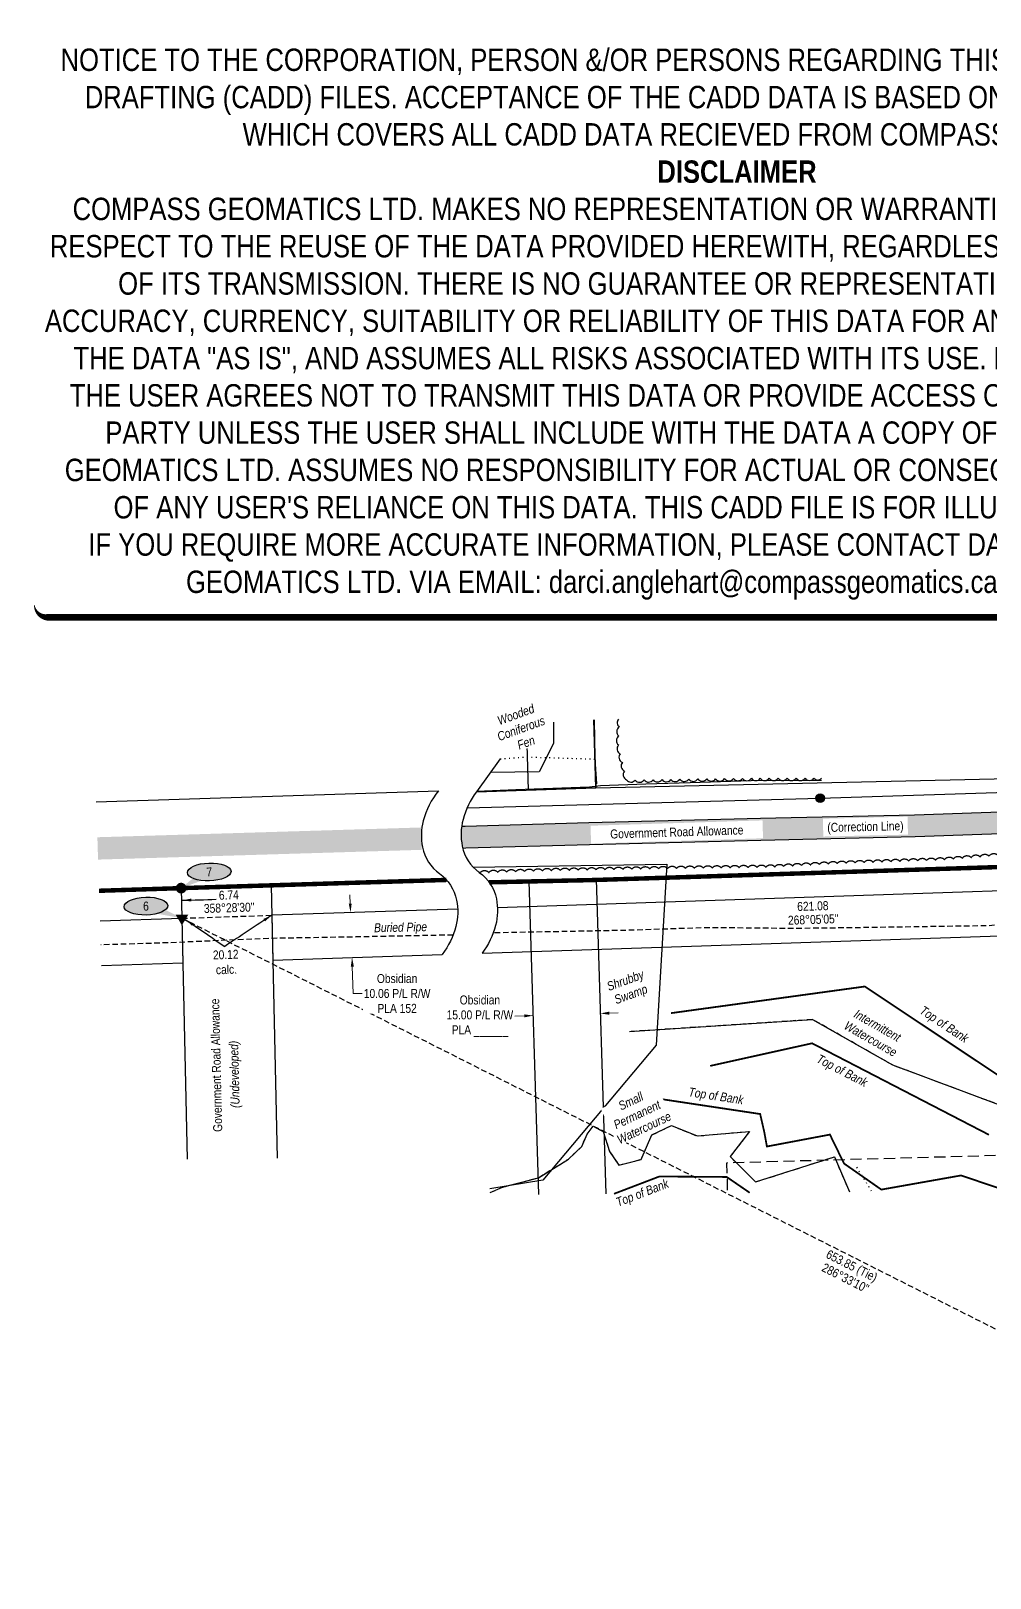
# Model space of a CAD drawing. Extents: x 647483 to 650733, y 5836505 to 5838421.
# Drawn here: x 648643 to 649716, y 5836692 to 5838421 of the extents above; entities that cross this region are included whole.
import ezdxf
from ezdxf.enums import TextEntityAlignment as Align

# ---------------------------------------------------------------- set-up
doc = ezdxf.new("R2010")
doc.units = 0
doc.header["$LTSCALE"] = 5
doc.header["$PDSIZE"] = 0.5
for name, pattern in [('0', [1, 1, 0]), ('CENTERLINEX3', [5, 2.5, -1, 0.5, -1]), ('foc-ACCESSROAD', [3.75, 2.5, -1.25]), ('foc-QUARTERLINE', [33, 25, -3, 2, -3]), ('foc-TIELINE', [1.875, 1.25, -0.625]), ('foc-TOPO', [1, 0.2, -0.8]), ('UG_PIPE', [1.875, 1.25, -0.625])]:
    doc.linetypes.add(name, pattern=pattern)
doc.layers.get('Defpoints').update_dxf_attribs({"color": 9})
for name, color, linetype in [('AS-FENCE', 48, 'foc-FENCE'), ('AS-PIPE-UG', 44, 'UG_PIPE'), ('AS-PIPE-UG-T', 44, 'Continuous'), ('AS-POWER', 104, 'foc-POWER'), ('AS-POWER-EXISTING-PP', 72, 'Continuous'), ('AS-ROADS', 254, 'Continuous'), ('C-RW', 13, 'Continuous'), ('C-WS', 13, 'foc-ACCESSROAD'), ('L-BD', 7, 'Continuous'), ('L-MON', 1, 'Continuous'), ('L-QSEC', 8, 'foc-QUARTERLINE'), ('L-ROAD-T', 7, 'Continuous'), ('L-SEC', 7, 'Continuous'), ('L-TIE', 7, 'foc-TIELINE'), ('P-ELEVATION', 7, 'Continuous'), ('T-BUSH', 110, '0'), ('T-LOW-AREA', 48, 'foc-TOPO'), ('T-VEGETATION CHANGE', 104, 'foc-TOPO'), ('T-WATER-T', 170, 'Continuous'), ('WATERCOURSE', 146, 'foc-TIELINE'), ('WATERCOURSE-BANKS', 144, 'Continuous'), ('WETLAND', 143, 'Continuous'), ('WETLAND-T', 146, 'Continuous')]:
    doc.layers.add(name, color=color, linetype=linetype)
doc.layers.add('AS-FMA BOUNDARY', color=7, linetype='Continuous', true_color=0x008f47, transparency=0.7)
doc.layers.add('C-RW-T', color=13, linetype='Continuous', lineweight=9)
doc.layers.add('T-TEXT', color=48, linetype='Continuous', lineweight=18)
doc.layers.add('DISCLAIMER', color=7, linetype='Continuous', plot=False)
doc.styles.add('80', font='ARIALN.TTF', dxfattribs={"height": 10})
doc.styles.add('80CG', font='ARIALN.TTF', dxfattribs={"height": 10})
doc.styles.add('80L', font='ARIALN.TTF', dxfattribs={"height": 10})
doc.styles.add('80LS', font='ARIALNI.TTF', dxfattribs={"height": 10})
doc.styles.add('foc-LtypeFont', font='ARIALN.TTF', dxfattribs={"height": 7.35})
doc.linetypes.add('foc-FENCE', pattern='A,10,-1,["X",foc-LtypeFont,S=0.2,R=0,X=-0.625,Y=-0.75],-1.24', length=12.24)
doc.linetypes.add('foc-POWER', pattern='A,6,-1,["P",foc-LtypeFont,S=0.2,R=0,X=-0.625,Y=-0.75],-1.24,4', length=12.24)
doc.linetypes.add('foc-TOPO-flowdirection-NOLINE', pattern='A,0,[">",foc-LtypeFont,S=0.3,R=0,X=0,Y=-0.945],-20,[">",foc-LtypeFont,S=0.3,R=0,X=0,Y=-0.945],0', length=20)
doc.dimstyles.new('Compass 5 000', dxfattribs={"dimscale": 5, "dimtxt": 9, "dimasz": 2, "dimexe": 0.2, "dimexo": 0.0625, "dimgap": 0.5, "dimtad": 0, "dimtih": 1, "dimtoh": 1, "dimzin": 0, "dimdsep": 46, "dimtxsty": '80CG', "dimcen": 0.1, "dimse1": 1, "dimse2": 1, "dimclrd": 256, "dimclrt": 256, "dimaunit": 1, "dimadec": 4, "dimazin": 0, "dimtfac": 0.06, "dimtofl": 0, "dimtmove": 0, "dimatfit": 1, "dimfxl": 0.2, "dimtolj": 1, "dimtzin": 0, "dimlwd": -1, "dimarcsym": 0})

# ---------------------------------------------------------------- blocks, each defined once
blk = doc.blocks.new('POWERPOLE')
h = blk.add_hatch(color=255)
edge = h.paths.add_edge_path()
edge.add_arc((0, 0), 0.96, 0, 360)
at = {"linetype": 'Continuous'}
for p, q in [((0.68, -0.68), (-0.68, 0.68)), ((-0.68, -0.68), (0.68, 0.68))]:
    blk.add_line(p, q, dxfattribs=at)
blk.add_circle((0, 0), 0.96, dxfattribs=at)
blk = doc.blocks.new('fdia')
at = {"color": 255, "const_width": 1}
blk.add_lwpolyline([(-0.5, 0, 1), (0.5, 0, 1)], format="xyb", close=True, dxfattribs=at)
blk = doc.blocks.new('Fdiaa')
blk.add_blockref('fdia', (0, 0))
blk = doc.blocks.new('fdib')
at = {"color": 1, "const_width": 1.6}
blk.add_lwpolyline([(-0.4, 0, 1), (0.4, 0, 1)], format="xyb", close=True, dxfattribs=at)
at = {"color": 1}
blk.add_circle((0, 0), 0.8, dxfattribs=at)
blk = doc.blocks.new('Fdibb')
blk.add_blockref('fdib', (0, 0))
blk = doc.blocks.new('fdicc')
for name in ['Fdibb', 'Fdiaa']:
    blk.add_blockref(name, (0, 0))
blk = doc.blocks.new('FDI')
blk.add_blockref('fdicc', (0, 0))
blk = doc.blocks.new('*U545')
at = {"layer": 'P-ELEVATION'}
h = blk.add_hatch(color=111, dxfattribs=at)
h.dxf.hatch_style = 1
edge = h.paths.add_edge_path()
edge.add_ellipse((0, 0), major_axis=(-24.4, 0), ratio=0.410256, start_angle=0, end_angle=360)
at = {"layer": 'P-ELEVATION', "color": 7, "flags": 128}
blk.add_lwpolyline([(0, 0, 12.5, 0, 0), (39.9, -14.7, 0, 0, 0)], format="xyseb", dxfattribs=at)
at = {"layer": 'P-ELEVATION', "color": 7}
blk.add_ellipse((0, 0), major_axis=(-24.4, 0), ratio=0.410256, dxfattribs=at)
at = {"layer": 'P-ELEVATION', "style": '80'}
blk.add_attdef('ELEVATION', text='', height=10, dxfattribs=at).set_placement((0, 0), align=Align.MIDDLE_CENTER)
blk = doc.blocks.new('TRIA')
blk.add_hatch(color=255).paths.add_polyline_path([(-0.04, 1.52), (-1.47, -0.87), (1.39, -0.87)])
blk = doc.blocks.new('Hybrid_RC_Updated')
at = {"color": 13}
for points in [[(5.4, 3), (0, -6), (-5.4, 3)], [(0, 3), (2.7, -1.5), (-2.7, -1.5)]]:
    blk.add_lwpolyline(points, close=True, dxfattribs=at)
at = {"layer": 'Defpoints'}
blk.add_circle((0, 0), 0.82, dxfattribs=at)
at = {"xscale": 4.9974568, "yscale": 4.9974568, "zscale": 4.9974568, "rotation": 180}
blk.add_blockref('TRIA', (-0.2, -0.3), dxfattribs=at)
blk = doc.blocks.new('*D501')
at = {"layer": 'C-RW-T', "transparency": 16777216}
for p, q in [((649195.2, 5837320.4), (649184.6, 5837320.1)), ((649290.1, 5837323.4), (649300.1, 5837323.7))]:
    blk.add_line(p, q, dxfattribs=at)
at = {"layer": 'C-RW-T', "linetype": 'Continuous', "transparency": 16777216}
for points in [[(649195.1, 5837322.1), (649195.2, 5837318.8), (649205.2, 5837320.7)], [(649290.1, 5837325.1), (649290.2, 5837321.7), (649280.1, 5837323.1)]]:
    blk.add_solid(points, dxfattribs=at)
at = {"layer": 'Defpoints', "color": 0, "linetype": 'Continuous', "transparency": 16777216}
for p in [(649205.2, 5837320.7), (649205.6, 5837308.7), (649280.5, 5837311.1)]:
    blk.add_point(p, dxfattribs=at)
at = {"layer": 'C-RW-T', "linetype": 'Continuous', "transparency": 16777216, "insert": (649145.5, 5837320.1), "char_height": 10, "attachment_point": 5, "style": '80CG'}
blk.add_mtext('\\A1;Obsidian\\P15.00 P/L R/W\\PPLA ______', dxfattribs=at)
blk = doc.blocks.new('*D546')
at = {"layer": 'C-RW-T', "transparency": 16777216}
for p, q in [((649000.4, 5837445.8), (649000.1, 5837455.8)), ((649002.8, 5837375.6), (649003.8, 5837345.4)), ((649003.8, 5837345.4), (649013.8, 5837345.4))]:
    blk.add_line(p, q, dxfattribs=at)
at = {"layer": 'C-RW-T', "linetype": 'Continuous', "transparency": 16777216}
for points in [[(649002.1, 5837445.9), (648998.8, 5837445.8), (649000.8, 5837435.8)], [(649004.5, 5837375.6), (649001.1, 5837375.5), (649002.5, 5837385.6)]]:
    blk.add_solid(points, dxfattribs=at)
at = {"layer": 'Defpoints', "color": 0, "linetype": 'Continuous', "transparency": 16777216}
for p in [(649001.1, 5837435.9), (649002.5, 5837385.6), (649002.8, 5837385.6)]:
    blk.add_point(p, dxfattribs=at)
at = {"layer": 'C-RW-T', "linetype": 'Continuous', "transparency": 16777216, "insert": (649052.9, 5837345.4), "char_height": 10, "attachment_point": 5, "style": '80CG', "bg_fill": 3, "box_fill_scale": 1.1, "bg_fill_color": 256, "bg_fill_true_color": 13158600, "bg_fill_transparency": 0}
blk.add_mtext('\\A1;Obsidian\\P10.06 P/L R/W\\PPLA 152', dxfattribs=at)
blk = doc.blocks.new('*U553')
at = {"layer": 'P-ELEVATION'}
h = blk.add_hatch(color=111, dxfattribs=at)
h.dxf.hatch_style = 1
edge = h.paths.add_edge_path()
edge.add_ellipse((0, 0), major_axis=(-24.4, 0), ratio=0.410256, start_angle=0, end_angle=360)
at = {"layer": 'P-ELEVATION', "color": 7, "flags": 128}
blk.add_lwpolyline([(0, 0, 12.5, 0, 0), (-31.9, -17.2, 0, 0, 0)], format="xyseb", dxfattribs=at)
at = {"layer": 'P-ELEVATION', "color": 7}
blk.add_ellipse((0, 0), major_axis=(-24.4, 0), ratio=0.410256, dxfattribs=at)
at = {"layer": 'P-ELEVATION', "style": '80'}
blk.add_attdef('ELEVATION', text='', height=10, dxfattribs=at).set_placement((0, 0), align=Align.MIDDLE_CENTER)
blk = doc.blocks.new('Disclaimer_Legal')
at = {"layer": 'DISCLAIMER', "color": 254, "flags": 128}
blk.add_lwpolyline([(-3612.9, -1104.6, 37.5, 37.5, 0), (4096.1, -1104.6, 37.5, 37.5, 0.414214), (4171.1, -1029.6, 37.5, 37.5, 0), (4171.1, 2078.7, 37.5, 0, 0.414214), (4096.1, 2153.7, 0, 0, 0), (-3612.9, 2153.7, 0, 0, 0.414214), (-3687.9, 2078.7, 0, 0, 0), (-3687.9, -1029.6, 0, 37.5, 0.414214)], format="xyseb", close=True, dxfattribs=at)
at = {"layer": 'DISCLAIMER', "color": 254, "insert": (241.6, 533.9), "char_height": 125, "width": 7717.568, "attachment_point": 5, "style": '80'}
blk.add_mtext('NOTICE TO THE CORPORATION, PERSON &/OR PERSONS REGARDING THIS COMPUTER AIDED DESIGN AND DRAFTING (CADD) FILES. ACCEPTANCE OF THE CADD DATA IS BASED ON THE FOLLOWING DISCLAIMER WHICH COVERS ALL CADD DATA RECIEVED FROM COMPASS GEOMATICS LTD.\\P{\\fArial Narrow|b1|i0|c0|p34;DISCLAIMER}\\PCOMPASS GEOMATICS LTD. MAKES NO REPRESENTATION OR WARRANTIES, EXPRESS OR IMPLIED, WITH RESPECT TO THE REUSE OF THE DATA PROVIDED HEREWITH, REGARDLESS OF ITS FORMAT OR THE MEANS OF ITS TRANSMISSION. THERE IS NO GUARANTEE OR REPRESENTATION TO THE USER AS TO THE ACCURACY, CURRENCY, SUITABILITY OR RELIABILITY OF THIS DATA FOR ANY PURPOSE. THE USER ACCEPTS THE DATA "AS IS", AND ASSUMES ALL RISKS ASSOCIATED WITH ITS USE. BY ACCEPTANCE OF THIS DATA, THE USER AGREES NOT TO TRANSMIT THIS DATA OR PROVIDE ACCESS OR ANY PART OF IT TO ANOTHER PARTY UNLESS THE USER SHALL INCLUDE WITH THE DATA A COPY OF THIS DISCLAIMER. COMPASS GEOMATICS LTD. ASSUMES NO RESPONSIBILITY FOR ACTUAL OR CONSEQUENTIAL DAMAGE AS A RESULT OF ANY USER\'S RELIANCE ON THIS DATA. THIS CADD FILE IS FOR ILLUSTRATION PURPOSES ONLY.\\PIF YOU REQUIRE MORE ACCURATE INFORMATION, PLEASE CONTACT DARCI ANGLEHART AT COMPASS GEOMATICS LTD. VIA EMAIL: darci.anglehart@compassgeomatics.ca OR CELL: 506-961-7292', dxfattribs=at)

msp = doc.modelspace()

# ---------------------------------------------------------------- hatches: boundary and pattern name
at = {"layer": 'AS-ROADS', "linetype": 'Continuous'}
h = msp.add_hatch(color=256, dxfattribs=at)
h.dxf.hatch_style = 1
h.paths.add_polyline_path([(649915.064, 5837529.922), (649961.691, 5837532.118), (650086.897, 5837536.493), (650206.856, 5837536.38), (650242.585, 5837523.997), (650284.866, 5837482.625), (650292.177, 5837431.325), (650293.233, 5837255.982), (650296.224, 5837138.058, 0.12599989), (650311.926, 5837151.043, -0.07229857), (650320.181, 5837159.496), (650317.724, 5837256.367), (650316.66, 5837433.134), (650307.941, 5837494.314), (650255.792, 5837545.342), (650210.991, 5837560.869), (650086.481, 5837560.986), (649960.687, 5837556.591), (649914.093, 5837554.397), (649780.568, 5837550.089), (649631.564, 5837544.906), (649459.124, 5837540.922), (649267.467, 5837536.127), (649129.101, 5837532.206), (649125.086, 5837532.085, 0.08450932), (649125.776, 5837510.172, 0.01362899), (649126.366, 5837507.619), (649129.816, 5837507.723), (649268.12, 5837511.642), (649459.713, 5837516.437), (649632.273, 5837520.423), (649781.389, 5837525.61)])

# ---------------------------------------------------------------- linework, layer by layer
at = {"layer": 'AS-FENCE', "flags": 128}
for points in [[(649276.349, 5837579.6), (649274.264, 5837607.445), (649273.66, 5837651.213)], [(649527.519, 5837583.425), (649448.849, 5837582.98), (649380.754, 5837580.825), (649331.179, 5837579.385), (649280.409, 5837577.605), (649267.939, 5837576.055), (649185.639, 5837573.2), (649141.964, 5837571.138)]]:
    msp.add_lwpolyline(points, dxfattribs=at)
at = {"layer": 'AS-FMA BOUNDARY', "linetype": 'CENTERLINEX3', "const_width": 4.999, "flags": 128}
msp.add_lwpolyline([(648719.589, 5837460.221), (648811.351, 5837463.191), (648911.861, 5837466.303), (649108.16, 5837472.379)], dxfattribs=at)
at = {"layer": 'AS-PIPE-UG', "flags": 128}
for points in [[(650280.173, 5837134.03), (650278.054, 5837244.885), (650273.254, 5837314.54), (650267.289, 5837367.45), (650263.189, 5837393.425), (650260.734, 5837426.665), (650259.834, 5837444.83), (650255.199, 5837447.98), (650249.599, 5837448.395), (650242.134, 5837448.08), (650230.729, 5837448.145), (650211.359, 5837448.735), (650169.144, 5837448.035), (650073.134, 5837448.98), (649962.584, 5837450.17), (649876.584, 5837442.275), (649803.884, 5837431.975), (649714.179, 5837421.11), (649572.694, 5837418.99), (649496.869, 5837418.055), (649399.624, 5837418.955), (649314.334, 5837416.075), (649160.338, 5837413.109)], [(649115.501, 5837410.778), (649108.711, 5837410.666), (649007.076, 5837408.586), (648912.586, 5837407.021), (648797.171, 5837402.086), (648721.53, 5837399.705)]]:
    msp.add_lwpolyline(points, dxfattribs=at)
at = {"layer": 'AS-POWER', "flags": 128}
msp.add_lwpolyline([(649131.21, 5837552.918), (649526.114, 5837563.615), (650269.069, 5837587.57), (650268.979, 5837431.715), (650262.83, 5837135.404)], dxfattribs=at)
at = {"layer": 'AS-ROADS', "flags": 128}
for points in [[(650320.181, 5837159.496), (650317.724, 5837256.367), (650316.66, 5837433.134), (650307.941, 5837494.314), (650255.792, 5837545.342), (650210.991, 5837560.869), (650086.481, 5837560.986), (649960.687, 5837556.591), (649914.093, 5837554.397), (649780.568, 5837550.089), (649631.564, 5837544.906), (649459.124, 5837540.922), (649267.467, 5837536.127), (649129.101, 5837532.206), (649124.957, 5837532.081)], [(650296.224, 5837138.058), (650293.233, 5837255.982), (650292.177, 5837431.325), (650284.866, 5837482.625), (650242.585, 5837523.997), (650206.856, 5837536.38), (650086.897, 5837536.493), (649961.691, 5837532.118), (649915.064, 5837529.922), (649781.389, 5837525.61), (649632.273, 5837520.423), (649459.713, 5837516.437), (649268.12, 5837511.642), (649129.816, 5837507.723), (649126.366, 5837507.619)]]:
    msp.add_lwpolyline(points, dxfattribs=at)
at = {"layer": 'AS-ROADS', "const_width": 24.993, "flags": 128}
msp.add_lwpolyline([(649080.106, 5837518.478), (648718.07, 5837507.571)], dxfattribs=at)
at = {"layer": 'C-RW', "flags": 128}
for points in [[(649272.55, 5837651.181), (649274.939, 5837575.165), (649199.999, 5837572.77), (649197.604, 5837648.989)], [(649211.47, 5837120.86), (649200.466, 5837471.057), (649275.409, 5837473.377), (649286.467, 5837121.45)]]:
    msp.add_lwpolyline(points, dxfattribs=at)
at = {"layer": 'C-RW'}
for points in [[(649099.147, 5837571.894, 0.10641272), (649082.182, 5837538.499, 0.11502491), (649081.323, 5837508.851, 0.18910183), (649100.379, 5837479.373, -0.18910183), (649119.434, 5837449.896, -0.11502491), (649118.575, 5837420.247, -0.09819619), (649103.399, 5837389.129)], [(649141.811, 5837570.938, 0.09819619), (649126.635, 5837539.82, 0.11502491), (649125.776, 5837510.172, 0.18910183), (649144.832, 5837480.694, -0.18910183), (649163.887, 5837451.217, -0.11502491), (649163.028, 5837421.568, -0.09819619), (649147.852, 5837390.45)]]:
    msp.add_lwpolyline(points, format="xyb", dxfattribs=at)
for points in [[(649147.852, 5837390.45), (650251.069, 5837427.36), (650249.557, 5837477.622), (649165.116, 5837441.342)], [(648720.67, 5837426.505), (648812.099, 5837429.572), (648813.268, 5837379.253), (648722.283, 5837376.209)], [(649120.671, 5837439.854), (648912.624, 5837432.892), (648913.772, 5837382.617), (649103.269, 5837388.958)]]:
    msp.add_lwpolyline(points, dxfattribs=at)
at = {"layer": 'C-WS', "flags": 128}
msp.add_lwpolyline([(650261.567, 5837135.729), (650260.02, 5837178.984), (649421.352, 5837155.961), (649422.197, 5837125.174)], dxfattribs=at)
at = {"layer": 'L-QSEC'}
msp.add_line((649272.929, 5837651.192), (649274.994, 5837575.21), dxfattribs=at)
at = {"layer": 'L-SEC'}
for p, q in [((649274.994, 5837575.21), (650535.973, 5837603.67)), ((648716.401, 5837559.619), (649099.147, 5837571.894)), ((649141.811, 5837570.938), (649274.994, 5837575.21)), ((648911.861, 5837466.303), (649108.16, 5837472.379)), ((648911.861, 5837466.303), (648918.829, 5837161.208)), ((648719.589, 5837460.221), (648811.351, 5837463.191)), ((648811.351, 5837463.191), (648818.266, 5837160.418))]:
    msp.add_line(p, q, dxfattribs=at)
at = {"layer": 'L-TIE'}
for q in [(648912.624, 5837432.892), (650274.042, 5836692.082)]:
    msp.add_line((648812.247, 5837429.533), q, dxfattribs=at)
at = {"layer": 'T-BUSH', "linetype": 'Continuous', "flags": 128}
msp.add_lwpolyline([(649300.446, 5837651.997, 0.42922522), (649301.385, 5837643.2, 0.52056705), (649300.959, 5837633.212, 0.52056705), (649300.532, 5837623.224, 0.52056705), (649302.506, 5837613.472, 0.52056705), (649304.867, 5837603.757, 0.52056705), (649307.227, 5837594.043, 0.52056705), (649309.587, 5837584.328, 0.52056705), (649319.165, 5837583.971, 0.52056705), (649329.161, 5837584.155, 0.52056705), (649339.156, 5837584.338, 0.52056705), (649349.151, 5837584.522, 0.52056705), (649359.147, 5837584.705, 0.52056705), (649369.142, 5837584.889, 0.52056705), (649379.138, 5837585.073, 0.52056705), (649389.134, 5837585.219, 0.52056705), (649399.13, 5837585.337, 0.52056705), (649409.127, 5837585.455, 0.52056705), (649419.123, 5837585.573, 0.52056705), (649429.119, 5837585.691, 0.52056705), (649439.116, 5837585.809, 0.52056705), (649449.112, 5837585.921, 0.52056705), (649459.109, 5837585.951, 0.52056705), (649469.106, 5837585.981, 0.52056705), (649479.103, 5837586.012, 0.52056705), (649489.1, 5837586.042, 0.52056705), (649499.098, 5837586.072, 0.52056705), (649509.095, 5837586.102, 0.52056705), (649519.092, 5837586.133, 0.52056705), (649527.64, 5837586.159)], format="xyb", dxfattribs=at)
at = {"layer": 'T-BUSH', "flags": 128}
msp.add_lwpolyline([(649142.887, 5837482.168, -0.13829381), (649145.519, 5837480.157, -0.52056705), (649155.511, 5837480.485, -0.52056705), (649165.503, 5837480.813, -0.52056705), (649175.494, 5837481.141, -0.52056705), (649185.486, 5837481.468, -0.52056705), (649195.478, 5837481.796, -0.52056705), (649205.47, 5837482.124, -0.52056705), (649215.461, 5837482.451, -0.52056705), (649225.454, 5837482.759, -0.52056705), (649235.449, 5837482.934, -0.52056705), (649245.445, 5837483.11, -0.52056705), (649255.44, 5837483.285, -0.52056705), (649265.436, 5837483.46, -0.52056705), (649275.432, 5837483.636, -0.52056705), (649285.427, 5837483.811, -0.52056705), (649295.423, 5837483.986, -0.52056705), (649305.418, 5837484.161, -0.52056705), (649315.414, 5837484.337, -0.52056705), (649325.409, 5837484.512, -0.52056705), (649335.405, 5837484.687, -0.52056705), (649345.401, 5837484.863, -0.52056705), (649355.396, 5837485.035, -0.52056705), (649365.392, 5837485.164, -0.52056705), (649375.389, 5837485.293, -0.52056705), (649385.385, 5837485.422, -0.52056705), (649395.381, 5837485.552, -0.52056705), (649405.378, 5837485.681, -0.52056705), (649415.374, 5837485.81, -0.52056705), (649425.37, 5837485.939, -0.52056705), (649435.366, 5837486.069, -0.52056705), (649445.363, 5837486.198, -0.52056705), (649455.359, 5837486.327, -0.52056705), (649465.355, 5837486.456, -0.52056705), (649475.342, 5837486.872, -0.52056705), (649485.324, 5837487.418, -0.52056705), (649495.306, 5837487.963, -0.52056705), (649505.288, 5837488.509, -0.52056705), (649515.271, 5837489.054, -0.52056705), (649525.253, 5837489.6, -0.52056705), (649535.235, 5837490.145, -0.52056705), (649545.217, 5837490.69, -0.52056705), (649555.206, 5837491.089, -0.52056705), (649565.198, 5837491.422, -0.52056705), (649575.189, 5837491.755, -0.52056705), (649585.181, 5837492.088, -0.52056705), (649595.172, 5837492.421, -0.52056705), (649605.164, 5837492.754, -0.52056705), (649615.155, 5837493.087, -0.52056705), (649625.147, 5837493.42, -0.52056705), (649635.139, 5837493.753, -0.52056705), (649645.13, 5837494.087, -0.52056705), (649655.122, 5837494.42, -0.52056705), (649665.104, 5837494.915, -0.52056705), (649675.07, 5837495.706, -0.52056705), (649685.036, 5837496.497, -0.52056705), (649695.001, 5837497.287, -0.52056705), (649704.967, 5837498.078, -0.52056705), (649714.933, 5837498.868, -0.52056705), (649724.899, 5837499.659, -0.52056705), (649734.865, 5837500.45, -0.52056705), (649744.83, 5837501.24, -0.52056705), (649754.796, 5837502.031, -0.52056705), (649764.762, 5837502.821, -0.52056705), (649774.255, 5837500.967, -0.52056705), (649783.329, 5837496.771, -0.52056705), (649792.566, 5837493.359, -0.52056705), (649802.561, 5837493.569, -0.52056705), (649812.556, 5837493.779, -0.52056705), (649822.551, 5837493.988, -0.52056705), (649832.546, 5837494.198, -0.52056705), (649842.541, 5837494.408, -0.52056705), (649852.536, 5837494.618, -0.52056705), (649862.531, 5837494.828, -0.52056705), (649872.526, 5837495.038, -0.52056705), (649882.521, 5837495.202, -0.52056705), (649892.517, 5837495.363, -0.52056705), (649902.513, 5837495.524, -0.52056705), (649912.509, 5837495.685, -0.52056705), (649922.505, 5837495.846, -0.52056705), (649932.5, 5837496.007, -0.52056705), (649942.496, 5837496.168, -0.52056705), (649952.492, 5837496.329, -0.52056705), (649962.487, 5837496.523, -0.52056705), (649972.481, 5837496.793, -0.52056705), (649982.474, 5837497.064, -0.52056705), (649992.468, 5837497.334, -0.52056705), (650002.461, 5837497.605, -0.52056705), (650012.454, 5837497.875, -0.52056705), (650022.435, 5837498.325, -0.52056705), (650032.366, 5837499.473, -0.52056705), (650042.297, 5837500.621, -0.52056705), (650052.228, 5837501.769, -0.52056705), (650062.159, 5837502.918, -0.52056705), (650072.09, 5837504.066, -0.52056705), (650082.021, 5837505.214, -0.52056705), (650091.952, 5837506.362, -0.52056705), (650101.876, 5837506.587, -0.52056705), (650111.787, 5837505.284, -0.52056705), (650121.699, 5837503.982, -0.52056705), (650131.645, 5837503.075, -0.52056705), (650141.635, 5837502.704, -0.52056705), (650151.625, 5837502.332, -0.52056705), (650161.615, 5837501.961, -0.52056705), (650171.605, 5837501.59, -0.52056705), (650181.596, 5837501.219, -0.52056705), (650191.586, 5837500.847, -0.52056705), (650196.91, 5837493.115, -0.52056705), (650201.509, 5837484.238, -0.52056705), (650206.107, 5837475.362, -0.52056705), (650210.706, 5837466.485, -0.52056705), (650215.305, 5837457.609, -0.52056705), (650219.903, 5837448.732, -0.52056705), (650221.782, 5837439.06, -0.52056705), (650222.692, 5837429.104, -0.52056705), (650223.603, 5837419.148, -0.52056705), (650224.513, 5837409.193, -0.52056705), (650225.424, 5837399.237, -0.52056705), (650226.334, 5837389.282, -0.52056705), (650227.245, 5837379.326, -0.52056705), (650228.155, 5837369.371, -0.52056705), (650229.065, 5837359.415, -0.52056705), (650229.976, 5837349.459, -0.52056705), (650230.886, 5837339.504, -0.52056705), (650231.797, 5837329.548, -0.52056705), (650232.707, 5837319.593, -0.52056705), (650231.77, 5837309.652, -0.52056705), (650230.697, 5837299.713, -0.52056705), (650229.624, 5837289.774, -0.52056705), (650228.551, 5837279.834, -0.52056705), (650227.478, 5837269.895, -0.52056705), (650226.405, 5837259.956, -0.52056705), (650226.327, 5837249.987, -0.52056705), (650226.825, 5837240.003, -0.52056705), (650227.323, 5837230.018, -0.52056705), (650227.821, 5837220.033, -0.52056705), (650228.319, 5837210.049, -0.52056705), (650228.817, 5837200.064, -0.52056705), (650229.315, 5837190.079, -0.52056705), (650229.814, 5837180.095, -0.52056705), (650230.312, 5837170.11, -0.52056705), (650230.81, 5837160.125, -0.4569221), (650232.212, 5837151.006, -0.4569221)], format="xyb", dxfattribs=at)
at = {"layer": 'T-LOW-AREA', "flags": 128}
msp.add_lwpolyline([(649168.163, 5837607.803), (649198.124, 5837609.855), (649274.284, 5837607.435), (649273.676, 5837651.214)], dxfattribs=at)
at = {"layer": 'T-VEGETATION CHANGE', "flags": 128}
msp.add_lwpolyline([(649566.819, 5837151.235), (649583.855, 5837123.787)], dxfattribs=at)
at = {"layer": 'WATERCOURSE', "flags": 128}
for points in [[(649756.397, 5837209.649), (649606.75, 5837265.544), (649517.637, 5837316.311), (649312.949, 5837302.809)], [(649156.806, 5837122.864), (649170.601, 5837128.89), (649210.872, 5837139.55), (649244.461, 5837160.24), (649259.5, 5837174.552), (649265.322, 5837188.136), (649272.114, 5837197.111), (649283.272, 5837191.047), (649290.549, 5837168.973), (649300.98, 5837153.691), (649325.722, 5837159.998), (649337.85, 5837187.408), (649359.924, 5837197.839), (649388.305, 5837186.195), (649447.007, 5837191.289), (649425.419, 5837163.151), (649453.799, 5837134.77), (649541.944, 5837162.954), (649558.814, 5837123.59)]]:
    msp.add_lwpolyline(points, dxfattribs=at)
at = {"layer": 'WATERCOURSE', "linetype": 'foc-TOPO-flowdirection-NOLINE', "flags": 128}
for points in [[(649312.949, 5837302.809), (649517.637, 5837316.311), (649606.75, 5837265.544), (649756.397, 5837209.649)], [(649156.806, 5837122.864), (649170.601, 5837128.89), (649210.872, 5837139.55), (649244.461, 5837160.24), (649259.5, 5837174.552), (649265.322, 5837188.136), (649272.114, 5837197.111), (649283.272, 5837191.047), (649290.549, 5837168.973), (649300.98, 5837153.691), (649325.722, 5837159.998), (649337.85, 5837187.408), (649359.924, 5837197.839), (649388.305, 5837186.195), (649447.007, 5837191.289), (649425.419, 5837163.151), (649453.799, 5837134.77), (649541.944, 5837162.954), (649558.814, 5837123.59)]]:
    msp.add_lwpolyline(points, dxfattribs=at)
at = {"layer": 'WATERCOURSE-BANKS', "const_width": 1.999}
for points in [[(649745.615, 5837240.347), (649575.983, 5837353.247), (649359.169, 5837323.477)], [(649402.981, 5837264.499), (649517.005, 5837289.776), (649714.722, 5837187.547)], [(649738.964, 5837123.379), (649683.604, 5837142.072), (649594.452, 5837126.255), (649552.751, 5837155.373), (649536.934, 5837187.727), (649466.475, 5837174.426), (649463.599, 5837190.243), (649458.926, 5837210.734), (649346.767, 5837227.63)], [(649295.424, 5837121.52), (649346.25, 5837140.927), (649421.517, 5837140.365), (649447.284, 5837122.714)]]:
    msp.add_lwpolyline(points, dxfattribs=at)
at = {"layer": 'WETLAND'}
for points in [[(649227.624, 5837648.725), (649227.624, 5837624.936), (649211.749, 5837593.185), (649157.259, 5837592.548)], [(649137.993, 5837486.665), (649354.624, 5837489.998), (649342.718, 5837287.591), (649215.717, 5837136.778), (649156.666, 5837127.071)]]:
    msp.add_lwpolyline(points, dxfattribs=at)

# ---------------------------------------------------------------- block references
at = {"layer": 'AS-POWER-EXISTING-PP', "color": 2, "xscale": 4.998555499999957, "yscale": 4.998555499999957, "zscale": 4.998555499999957}
msp.add_blockref('POWERPOLE', (649526.114, 5837563.615), dxfattribs=at)
at = {"layer": 'DISCLAIMER', "xscale": 0.2, "yscale": 0.2, "zscale": 0.2}
msp.add_blockref('Disclaimer_Legal', (649384.683, 5837986.761), dxfattribs=at)
at = {"layer": 'L-MON', "color": 1, "xscale": 0.9997110999999999, "yscale": 0.9997110999999999, "zscale": 0.9997110999999999, "rotation": 1.571910803233727}
for name, p, values in [('*U553', (648842.792, 5837481.243), {'ELEVATION': '7'}), ('*U545', (648772.015, 5837443.115), {'ELEVATION': '6'})]:
    msp.add_blockref(name, p, dxfattribs=at).add_auto_attribs(values)
at = {"layer": 'L-MON', "color": 2, "xscale": 4.998555499999957, "yscale": 4.998555499999957, "zscale": 4.998555499999957}
msp.add_blockref('FDI', (648811.351, 5837463.191), dxfattribs=at)
at = {"layer": 'L-MON', "xscale": 0.9997110999999999, "yscale": 0.9997110999999999, "zscale": 0.9997110999999999}
msp.add_blockref('Hybrid_RC_Updated', (648812.247, 5837429.533), dxfattribs=at)

# ---------------------------------------------------------------- texts
at = {"layer": 'AS-PIPE-UG-T', "insert": (649026.724, 5837423.875), "char_height": 9.99711, "attachment_point": 1, "rotation": 1.172417, "style": '80L'}
msp.add_mtext_dynamic_manual_height_columns('\\pi0.29889;{\\fArial Narrow|b0|i1|c0|p34;Buried Pipe}', width=59.01882, gutter_width=49.986, heights=[0], dxfattribs=at)
at = {"layer": 'L-BD', "linetype": 'Continuous', "style": '80L'}
for s, height, p in [('621.08', 9.9971, (649517.856, 5837443.144)), ("268°05'05''", 9.99711, (649518.357, 5837428.156))]:
    msp.add_text(s, height=height, rotation=1.9167, dxfattribs=at).set_placement(p, align=Align.MIDDLE)
at = {"layer": 'L-BD', "style": '80L'}
for s, height, p in [('653.85 (Tie)', 9.99711, (649561.433, 5837041.124)), ('286°33\'10"', 9.9971, (649554.306, 5837027.468))]:
    msp.add_text(s, height=height, rotation=333.229814, dxfattribs=at).set_placement(p, align=Align.MIDDLE_CENTER)
at = {"layer": 'L-BD', "linetype": 'Continuous', "insert": (648835.938, 5837459.624), "char_height": 9.99711, "width": 56.2911, "attachment_point": 1, "rotation": 1.773085, "line_spacing_factor": 0.855, "style": '80L'}
msp.add_mtext("\\pi17.48697;6.74 \\P\\pi0.27843;358°28'30''", dxfattribs=at)
at = {"layer": 'L-BD', "linetype": 'Continuous', "insert": (648836.529, 5837393.06), "char_height": 9.99711, "attachment_point": 1, "rotation": 1.91671, "style": '80L'}
msp.add_mtext_dynamic_manual_height_columns('\\pi10.20735;20.12 \\P\\pi13.01009;calc.', width=48.14884, gutter_width=49.986, heights=[0], dxfattribs=at)
at = {"layer": 'L-ROAD-T', "style": '80L'}
msp.add_text('Government Road Allowance', height=10, rotation=91.330002, dxfattribs=at).set_placement((648850.618, 5837265.232), align=Align.MIDDLE_CENTER)
at = {"layer": 'T-TEXT', "style": '80LS'}
msp.add_text('(Undeveloped)', height=10, rotation=91.330002, dxfattribs=at).set_placement((648870.935, 5837255.01), align=Align.MIDDLE_CENTER)
at = {"layer": 'T-TEXT', "linetype": 'Continuous', "char_height": 9.99711, "attachment_point": 1, "style": '80L'}
for insert, rotation in [((649641.278, 5837332.769), 326.353737), ((649524.941, 5837278.278), 332.658981), ((649379.042, 5837240.691), 351.433318), ((649295.7, 5837116.1), 20.897765)]:
    msp.add_mtext_dynamic_manual_height_columns('\\pi0.7626;{\\fArial Narrow|b0|i1|c0|p34;Top of Bank}', width=62.4694, gutter_width=49.986, heights=[0], dxfattribs=dict(at, insert=insert, rotation=rotation))
at = {"layer": 'T-WATER-T', "insert": (649564.402, 5837330.027), "char_height": 9.99711, "attachment_point": 1, "rotation": 330.329966, "style": '80L'}
msp.add_mtext_dynamic_manual_height_columns('\\pi3.77333;{\\fArial Narrow|b0|i1|c0|p34;Intermittent\\P\\pi0.76601;Watercourse}', width=64.73341, gutter_width=249.928, heights=[0], dxfattribs=at)
at = {"layer": 'WETLAND-T', "insert": (649285.943, 5837357.389), "char_height": 9.99711, "attachment_point": 1, "rotation": 20, "style": '80L'}
msp.add_mtext_dynamic_manual_height_columns('\\pi0.45573;{\\fArial Narrow|b0|i1|c0|p34;Shrubby \\P\\pi3.163;Swamp}', width=43.45034, gutter_width=49.986, heights=[0], dxfattribs=at)

# ---------------------------------------------------------------- dimensions: what is measured, and where the dimension line sits
at = {"layer": 'C-RW-T', "linetype": 'Continuous'}
dim = msp.add_linear_dim(base=(649205.19, 5837320.736), p1=(649280.508, 5837311.09), p2=(649205.567, 5837308.735), angle=181.799714, text='Obsidian\\P15.00 P/L R/W\\PPLA ______', dimstyle='Compass 5 000', dxfattribs=at)
dim.commit()
dim.dimension.update_dxf_attribs({"geometry": '*D501', "text_midpoint": (649145.499, 5837320.089), "dimtype": 161})

# ---------------------------------------------------------------- leaders
at = {"layer": 'L-BD', "linetype": 'Continuous', "path_type": 1}
for points in [[(648812.835, 5837449.571), (648850.581, 5837450.673)], [(648912.624, 5837432.892), (648860.09, 5837398.039)], [(648816.021, 5837428.199), (648860.09, 5837398.039)]]:
    msp.add_leader(points, dimstyle='Compass 5 000', override={"dimgap": 0.5, "dimtad": 0}, dxfattribs=at)

# ---------------------------------------------------------------- next in the draw order: texts
at = {"layer": 'L-ROAD-T', "insert": (649365.53, 5837530.919), "char_height": 10, "width": 182.40702, "attachment_point": 2, "rotation": 1.77307, "style": '80L', "bg_fill": 2}
msp.add_mtext('Government Road Allowance', dxfattribs=at)
at = {"layer": 'WETLAND-T', "linetype": 'Continuous', "insert": (649157.51, 5837652.33), "char_height": 10, "width": 55.46835, "attachment_point": 1, "rotation": 20, "style": '80L', "bg_fill": 3, "box_fill_scale": 1.15, "bg_fill_color": 256, "bg_fill_true_color": 256, "bg_fill_transparency": 0}
msp.add_mtext('\\pi6.83718;{\\fArial Narrow|b0|i1|c0|p34;Wooded \\P\\pi0.56842;Coniferous \\P\\pi18.27988;Fen}', dxfattribs=at)

# ---------------------------------------------------------------- next in the draw order: dimensions: what is measured, and where the dimension line sits
at = {"layer": 'C-RW-T', "linetype": 'Continuous'}
dim = msp.add_linear_dim(base=(649002.458, 5837385.585), p1=(649001.077, 5837435.852), p2=(649002.759, 5837385.595), angle=271.91671, text='Obsidian\\P10.06 P/L R/W\\PPLA 152', dimstyle='Compass 5 000', override={"dimtfill": 1}, dxfattribs=at)
dim.commit()
dim.dimension.update_dxf_attribs({"geometry": '*D546', "text_midpoint": (649052.884, 5837345.441), "dimtype": 161})

# ---------------------------------------------------------------- next in the draw order: linework, layer by layer
at = {"layer": 'AS-FMA BOUNDARY', "linetype": 'CENTERLINEX3', "const_width": 4.999, "flags": 128}
msp.add_lwpolyline([(649155.839, 5837469.676), (649272.391, 5837472.234), (650248.828, 5837503.511), (650251.069, 5837427.36), (650259.155, 5837136.415)], dxfattribs=at)
at = {"layer": 'C-RW'}
msp.add_lwpolyline([(649168.163, 5837607.803), (649141.811, 5837570.938)], dxfattribs=at)
at = {"layer": 'L-SEC'}
msp.add_line((649155.839, 5837469.676), (650536.448, 5837512.414), dxfattribs=at)

# ---------------------------------------------------------------- next in the draw order: texts
at = {"layer": 'L-ROAD-T', "insert": (649576.544, 5837536.923), "char_height": 10, "width": 84.71119, "attachment_point": 2, "rotation": 1.292964, "style": '80L', "bg_fill": 2}
msp.add_mtext('(Correction Line)', dxfattribs=at)
at = {"layer": 'T-WATER-T', "insert": (649282.625, 5837215.749), "char_height": 9.99711, "attachment_point": 1, "rotation": 25.292021, "style": '80L', "bg_fill": 3, "box_fill_scale": 1.15, "bg_fill_color": 256, "bg_fill_true_color": 256, "bg_fill_transparency": 0}
msp.add_mtext_dynamic_manual_height_columns('\\pi18.21322;{\\fArial Narrow|b0|i1|c0|p34;Small \\P\\pi4.41094;Permanent \\P\\pi0.76601;Watercourse}', width=64.73341, gutter_width=249.928, heights=[0], dxfattribs=at)

doc.saveas('drawing.dxf')
